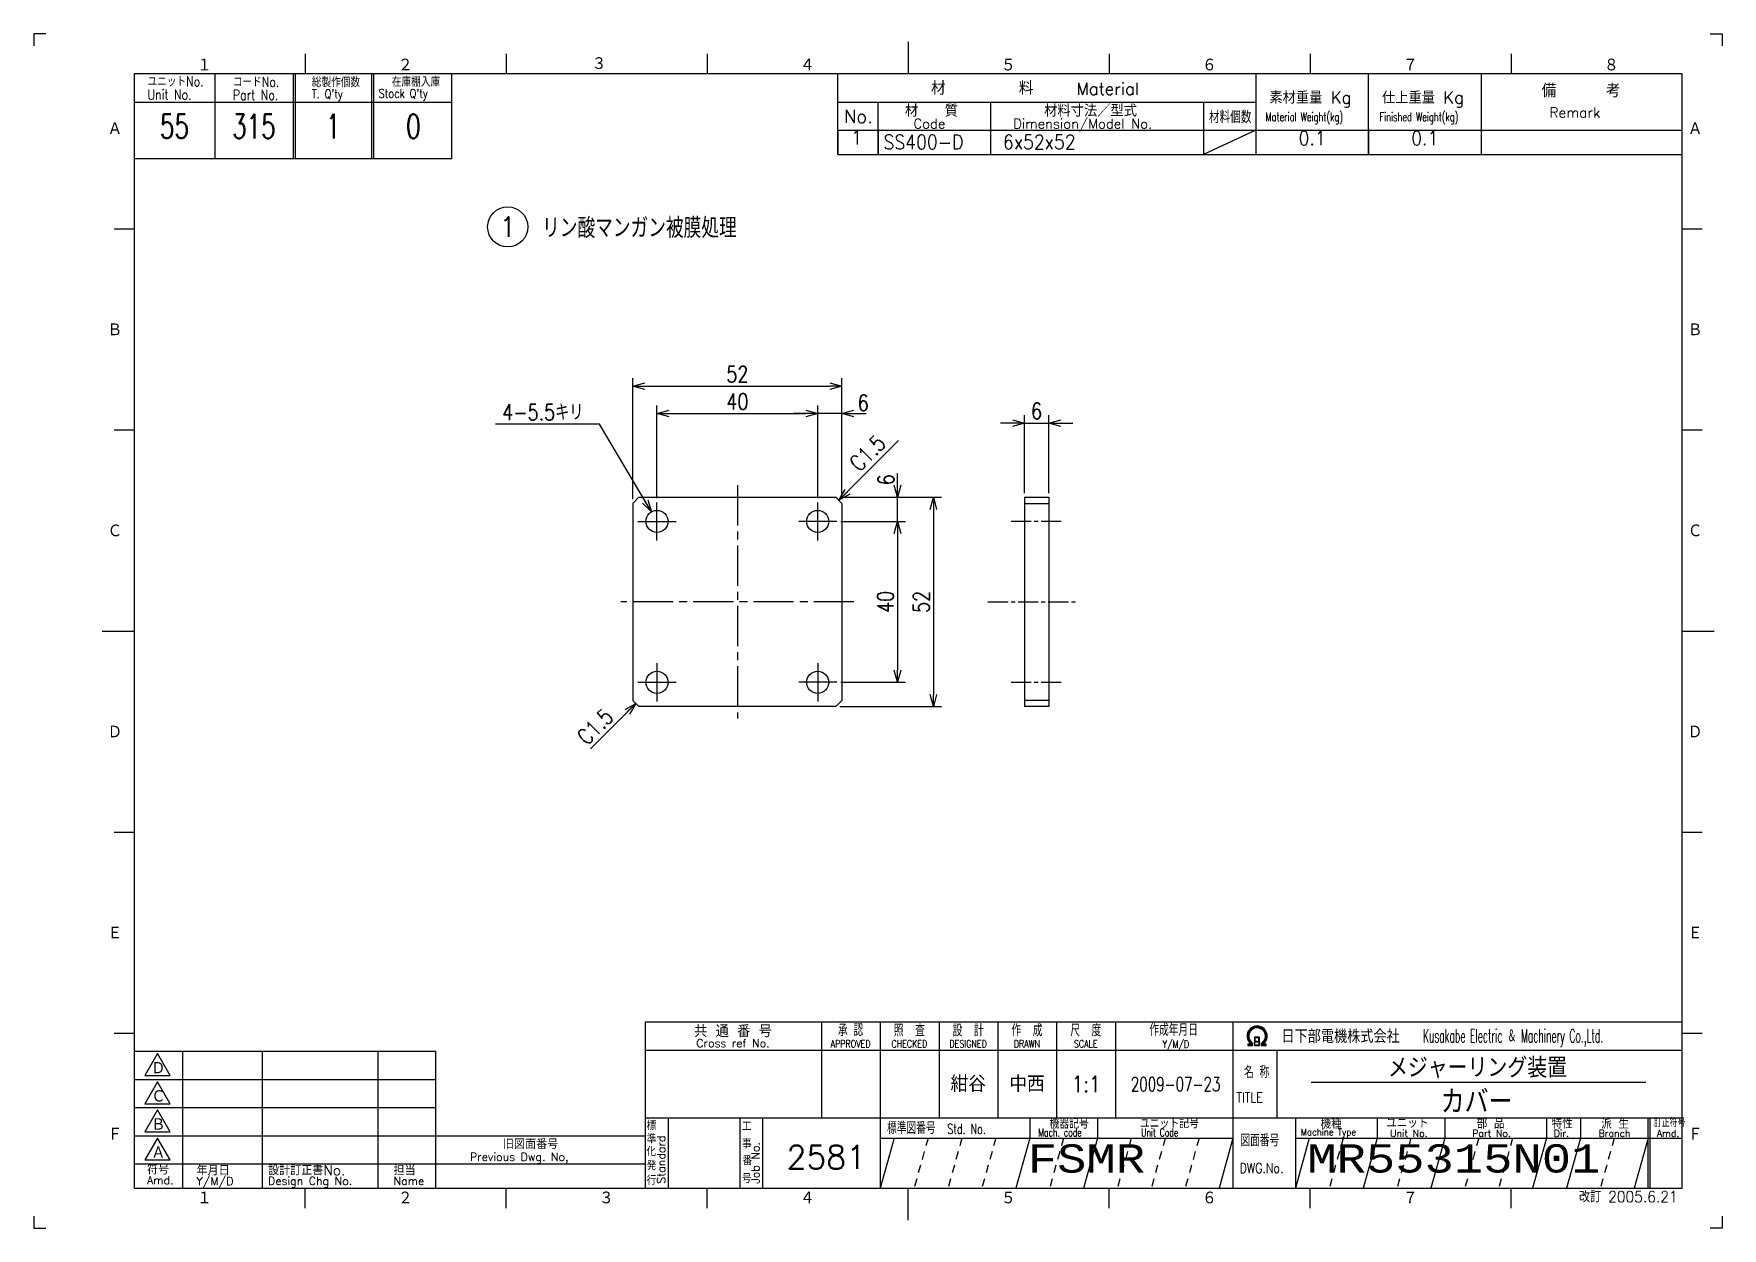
# Model space of a CAD drawing. Extents: x 0 to 420, y 0 to 297.
import ezdxf
from ezdxf.enums import TextEntityAlignment as Align

# ---------------------------------------------------------------- set-up
doc = ezdxf.new("R2010")
doc.units = 0
for name, pattern in [('GEN3A', [3.5, 2, -1.5]), ('GEN7', [15, 10, -1.5, 2, -1.5]), ('GEN7A', [7.5, 5, -0.75, 1, -0.75])]:
    doc.linetypes.add(name, pattern=pattern)
doc.layers.get('0').update_dxf_attribs({"linetype": 'CONTINUOUS'})
doc.layers.get('DEFPOINTS').update_dxf_attribs({"linetype": 'CONTINUOUS'})
for name, color, linetype in [('2', 5, 'CONTINUOUS'), ('4', 3, 'CONTINUOUS'), ('5', 3, 'CONTINUOUS'), ('6', 52, 'CONTINUOUS'), ('7', 4, 'GEN7'), ('7A', 4, 'GEN7A'), ('RAHM2', 1, 'CONTINUOUS'), ('RAHM3', 52, 'CONTINUOUS')]:
    doc.layers.add(name, color=color, linetype=linetype)
doc.styles.add('DIMENSION', font='monotxt.shx', dxfattribs={"bigfont": 'bigfont.shx'})
doc.styles.get("Standard").update_dxf_attribs({"font": 'romans.shx', "width": 0.8, "bigfont": 'extfont.shx'})
doc.dimstyles.new('GEN-ISO', dxfattribs={"dimtxt": 4, "dimasz": 3, "dimexe": 2, "dimexo": 1, "dimgap": 1, "dimtad": 3, "dimdec": 3, "dimrnd": 0.01, "dimdsep": 46, "dimtxsty": 'Standard', "dimblk": 'OPEN30', "dimcen": 0, "dimclrt": 52, "dimadec": 3, "dimazin": 2, "dimtp": 0.1, "dimtm": 0.1, "dimtfac": 0.6, "dimtdec": 3, "dimtmove": 2, "dimatfit": 3, "dimldrblk": 'OPEN30', "dimfxl": 0, "dimarcsym": 0})

# ---------------------------------------------------------------- blocks, each defined once
blk = doc.blocks.new('1A3ﾌﾞﾋﾝ')
at = {"layer": 'RAHM2', "color": 5, "linetype": 'Continuous'}
for p, q in [((3, 297), (0, 297)), ((0, 297), (0, 294)), ((217.5, 295), (217.5, 287)), ((417, 297), (420, 297)), ((420, 297), (420, 294)), ((67.5, 292), (67.5, 287)), ((117.5, 292), (117.5, 287)), ((167.5, 292), (167.5, 287)), ((267.5, 292), (267.5, 287)), ((317.5, 292), (317.5, 287)), ((367.5, 292), (367.5, 287)), ((410, 287), (25, 287)), ((25, 287), (25, 10)), ((104, 266), (104, 287)), ((410, 10), (410, 287)), ((25, 266), (64.5, 266)), ((64.5, 266), (104, 266)), ((20, 248.5), (25, 248.5)), ((410, 248.5), (415, 248.5)), ((20, 198.5), (25, 198.5)), ((410, 198.5), (415, 198.5)), ((17, 148.5), (25, 148.5)), ((410, 148.5), (418, 148.5)), ((20, 98.5), (25, 98.5)), ((410, 98.5), (415, 98.5)), ((20, 48.5), (25, 48.5)), ((410, 48.5), (415, 48.5)), ((25, 10), (410, 10)), ((67.5, 5), (67.5, 10)), ((117.5, 5), (117.5, 10)), ((217.5, 2), (217.5, 10)), ((267.5, 5), (267.5, 10)), ((317.5, 5), (317.5, 10)), ((367.5, 5), (367.5, 10)), ((0, 3), (0, 0)), ((0, 0), (3, 0)), ((420, 0), (417, 0)), ((420, 3), (420, 0))]:
    blk.add_line(p, q, dxfattribs=at)
at = {"layer": 'RAHM2', "color": 7, "linetype": 'Continuous'}
for p, q in [((45, 287), (45, 266)), ((64.5, 287), (64.5, 266)), ((65, 287), (65, 266)), ((84, 287), (84, 266)), ((84.5, 287), (84.5, 266)), ((200, 267), (200, 287)), ((304, 287), (304, 267)), ((332, 267), (332, 287)), ((360, 287), (360, 267)), ((25, 280), (64.5, 280)), ((64.5, 280), (104, 280)), ((200, 280), (304, 280)), ((210, 267), (210, 280)), ((238, 280), (238, 267)), ((291, 280), (291, 267)), ((200, 273), (410, 273)), ((304, 273), (291, 267)), ((200, 267), (410, 267)), ((195.93, 51.26), (195.93, 27.42)), ((210.55, 51.26), (210.55, 10)), ((225.18, 51.26), (225.18, 27.42)), ((239.8, 51.26), (239.8, 27.42)), ((254.43, 51.26), (254.43, 27.42)), ((269.05, 51.26), (269.05, 27.42)), ((298.3, 51.26), (298.3, 10)), ((25, 44), (100, 44)), ((37, 44), (37, 10)), ((56.8, 44), (56.8, 10)), ((85.6, 44), (85.6, 10)), ((100, 10), (100, 44)), ((152.05, 44.26), (410, 44.26)), ((269.05, 44.26), (269.05, 27.42)), ((298.3, 44.26), (298.3, 44.26)), ((309.17, 44.26), (309.17, 27.42)), ((25, 37), (100, 37)), ((25, 30), (100, 30)), ((152.05, 27.42), (410, 27.42)), ((157.77, 27.42), (157.77, 10)), ((175.59, 27.42), (175.59, 10)), ((181.3, 27.42), (181.3, 10)), ((247.73, 27.42), (247.73, 22.42)), ((264.59, 27.42), (264.59, 22.42)), ((313.83, 27.42), (313.83, 10)), ((334.15, 27.42), (334.15, 22.42)), ((351, 27.42), (351, 22.42)), ((376.29, 27.42), (376.29, 22.42)), ((384.72, 27.42), (384.72, 22.42)), ((401.57, 10), (401.57, 27.42)), ((402.07, 10), (402.07, 27.42)), ((25, 23), (100, 23)), ((100, 23), (152.05, 23)), ((210.55, 22.42), (298.3, 22.42)), ((313.83, 22.42), (410, 22.42)), ((25, 16), (100, 16)), ((100, 16), (152.05, 16)), ((167.5, 5), (167.5, 10))]:
    blk.add_line(p, q, dxfattribs=at)
at = {"layer": 'RAHM2', "color": 3, "linetype": 'Continuous'}
for p, q in [((317.73, 36.35), (401.03, 36.35)), ((214.02, 22.42), (210.55, 10)), ((247.73, 22.42), (244.26, 10)), ((264.59, 22.42), (261.12, 10)), ((298.3, 22.42), (294.83, 10)), ((334.15, 22.42), (330.68, 10)), ((351, 22.42), (347.54, 10)), ((376.29, 22.42), (372.82, 10)), ((384.72, 22.42), (381.25, 10))]:
    blk.add_line(p, q, dxfattribs=at)
at = {"layer": 'RAHM2', "color": 3, "linetype": 'GEN3A'}
for p, q in [((222.44, 22.42), (218.98, 10)), ((230.87, 22.42), (227.41, 10)), ((239.3, 22.42), (235.84, 10)), ((256.16, 22.42), (252.69, 10)), ((273.01, 22.42), (269.55, 10)), ((281.44, 22.42), (277.98, 10)), ((289.87, 22.42), (286.41, 10)), ((325.72, 22.42), (322.25, 10)), ((342.57, 22.42), (339.11, 10)), ((359.43, 22.42), (355.97, 10)), ((367.86, 22.42), (364.39, 10)), ((393.14, 22.42), (389.68, 10))]:
    blk.add_line(p, q, dxfattribs=at)
at = {"layer": 'RAHM2', "color": 5, "linetype": 'Continuous'}
blk.add_lwpolyline([(410, 51.26), (152.05, 51.26), (152.05, 10)], dxfattribs=at)
at = {"layer": 'RAHM2', "color": 7, "linetype": 'Continuous'}
for points in [[(303.62, 47.51), (303.62, 45.4), (304.92, 45.4), (304.92, 47.51), (303.62, 47.51)], [(303.77, 47.36), (303.77, 46.53), (304.77, 46.53), (304.77, 47.36), (303.77, 47.36)], [(304.77, 46.38), (304.77, 45.55), (303.77, 45.55), (303.77, 46.38), (304.77, 46.38)], [(302.02, 45.4), (303.22, 45.4), (303.22, 46.01)], [(302.02, 45.58), (302.97, 45.58), (302.97, 45.91)], [(302.72, 45.82), (302.72, 45.75), (302.02, 45.75), (302.02, 45.4)], [(305.32, 45.98), (305.32, 45.4), (306.58, 45.4), (306.58, 45.75), (305.85, 45.75), (305.85, 45.8)], [(305.57, 45.87), (305.57, 45.58), (306.58, 45.58)]]:
    blk.add_lwpolyline(points, dxfattribs=at)
for points in [[(30.79, 43.41), (27.65, 37.97), (33.92, 37.97)], [(30.79, 36.41), (27.65, 30.97), (33.92, 30.97)], [(30.79, 29.41), (27.65, 23.97), (33.92, 23.97)], [(30.79, 22.41), (27.65, 16.97), (33.92, 16.97)]]:
    blk.add_lwpolyline(points, close=True, dxfattribs=at)
at = {"layer": 'RAHM2', "color": 3, "linetype": 'Continuous'}
for points in [[(317.29, 22.42), (313.83, 10)], [(401.57, 22.42), (401.57, 22.42), (398.11, 10)]]:
    blk.add_lwpolyline(points, dxfattribs=at)
at = {"layer": 'RAHM2', "color": 7, "linetype": 'Continuous'}
for radius, start, end in [(2.5, 308.2706, 230.8952), (2.28, 303.9949, 234.4013), (2.06, 299.8294, 238.4756)]:
    blk.add_arc((304.3, 47.76), radius, start, end, dxfattribs=at)
at = {"layer": '4', "width": 0.9}
blk.add_text('改訂 2005.6.21', height=2.8, dxfattribs=at).set_placement((408.91, 6.44), align=Align.RIGHT)
at = {"layer": 'RAHM2', "color": 5, "linetype": 'Continuous'}
for s, p in [('１', (40.6, 287.58)), ('２', (90.6, 287.58)), ('４', (190.6, 287.58)), ('５', (240.6, 287.58)), ('６', (290.6, 287.58)), ('７', (340.6, 287.58)), ('８', (390.6, 287.58)), ('Ａ', (18.36, 271.74)), ('Ａ', (411.44, 271.74)), ('Ｂ', (18.36, 221.74)), ('Ｂ', (411.44, 221.74)), ('Ｃ', (18.36, 171.74)), ('Ｃ', (411.44, 171.74)), ('Ｄ', (18.36, 121.74)), ('Ｄ', (411.44, 121.74)), ('Ｅ', (18.36, 71.74)), ('Ｅ', (411.44, 71.74)), ('Ｆ', (18.36, 21.74)), ('Ｆ', (411.44, 21.74)), ('１', (40.6, 5.87)), ('２', (90.6, 5.87)), ('３', (140.6, 5.87)), ('４', (190.6, 5.87)), ('５', (240.6, 5.87)), ('６', (290.6, 5.87)), ('７', (340.6, 5.87))]:
    blk.add_text(s, height=3.31, dxfattribs=at).set_placement(p)
blk.add_text('３', height=3.31, dxfattribs=at).set_placement((140.6, 289.58), align=Align.MIDDLE)
at = {"layer": 'RAHM2', "color": 7, "linetype": 'Continuous'}
for s, height, width, p in [('ユニットNo.', 2.5, 0.8, (28.29, 283.92)), ('コードNo.', 2.5, 0.8, (49.52, 283.81)), ('総製作個数', 2.5, 0.8, (69.17, 283.72)), ('在庫棚入庫', 2.5, 0.8, (89.08, 283.82)), ('Unit No.', 2.5, 0.8, (28.29, 280.64)), ('Part No.', 2.5, 0.8, (49.52, 280.53)), ("T. Q'ty", 2.2, 0.8, (69.17, 280.96)), ("Stock Q'ty", 2.2, 0.8, (85.8, 281.06)), ('材料個数', 3, 0.8, (292.32, 274.79)), ('Material Weight(kg)', 2.2, 0.68, (306.37, 275.25)), ('Finished Weight(kg)', 2.2, 0.68, (334.74, 275.25)), ('作成年月日', 3, 0.7, (277.49, 47.82)), ('Y/M/D', 1.8, 0.8, (280.79, 44.87)), ('Kusakabe Electric ＆ Machinery Co.,Ltd.', 3.3108, 0.5, (345.56, 46.19)), ('名 称', 3, 0.7, (301.06, 37.33)), ('TITLE', 2.5, 0.8, (299.18, 31.25)), ('標準図番号', 3, 0.7, (212.26, 23.44)), ('Std. No.', 2.5, 0.7, (227.23, 23.44)), ('機器記号', 2.5, 0.7, (252.65, 24.77)), ('ユニット記号', 2.5, 0.7, (275.14, 24.85)), ('訂正符号', 2, 0.7, (403.01, 25.16)), ('Mach. code', 2, 0.7, (249.86, 22.83)), ('Unit Code', 2, 0.7, (275.45, 22.83)), ('図面番号', 3, 0.7, (300.15, 20.37)), ('Machine Type', 1.7, 0.9, (315.15, 23.05))]:
    blk.add_text(s, height=height, dxfattribs=dict(at, width=width)).set_placement(p)
for s, height, p in [('材\u3000\u3000\u3000\u3000\u3000料', 3.311, (223.18, 281.82)), ('Material', 3, (259.34, 281.82)), ('素材重量 Kg', 3, (307.35, 279.63)), ('仕上重量 Kg', 3, (335.35, 279.63)), ('備     考', 3.311, (375.08, 281.21)), ('No.', 3.311, (201.5, 274.82)), ('材\u3000\u3000質', 3, (216.68, 276.39)), ('材料寸法／型式', 3, (251.33, 276.39)), ('Remark', 2.5, (377.03, 276.16)), ('Code', 2.4, (218.82, 273.45)), ('Dimension/Model No.', 2.4, (243.65, 273.45)), ('Ｄ', 3.2, (29.23, 38.2)), ('Ｃ', 3.2, (29.23, 31.2)), ('Ｂ', 3.2, (29.23, 24.2)), ('標', 2, (152.44, 24.43)), ('工', 2, (176.15, 24.24)), ('機種', 2.4, (320.08, 24.76)), ('ユニット', 2.4, (336.39, 24.96)), ('部 品', 2.4, (358.93, 24.79)), ('特性', 2.4, (377.55, 24.78)), ('派 生', 2.4, (389.89, 24.72)), ('旧図面番号', 2.5, (116.71, 19.69)), ('準', 2, (152.47, 21.11)), ('事', 2, (176.17, 19.92)), ('Unit No.', 1.7, (337.39, 22.76)), ('Part No.', 1.7, (357.81, 22.76)), ('Dir.', 1.7, (378.09, 22.76)), ('Branch', 1.7, (389.24, 22.76)), ('Amd.', 1.7, (403.74, 22.76)), ('Ａ', 3.2, (29.23, 17.2)), ('Previous Dwg. No,', 2, (108.5, 16.75)), ('化', 2, (152.37, 17.95)), ('番', 2, (176.31, 15.76)), ('Amd.', 2, (28.17, 10.93)), ('符号', 2.5, (28.17, 13.37)), ('Y/M/D', 2, (40.49, 10.7)), ('年月日', 2.5, (40.49, 13.14)), ('設計訂正書No.', 2.5, (58.29, 13.18)), ('Design Chg No.', 2, (58.29, 10.75)), ('担当', 2.5, (89.5, 13.18)), ('Name', 2, (89.5, 10.75)), ('行', 2, (152.46, 10.82)), ('発', 2, (152.46, 14.47)), ('号', 2, (176.11, 11.28))]:
    blk.add_text(s, height=height, dxfattribs=at).set_placement(p)
for s, height, p in [('共 通 番 号', 3, (173.93, 49.14)), ('Cross ref No.', 2, (173.93, 46.01))]:
    blk.add_text(s, height=height, dxfattribs=at).set_placement(p, align=Align.MIDDLE)
for s, height, width, p in [('承 認', 3, 0.7, (203.18, 49.35)), ('照  査', 3, 0.7, (217.8, 49.35)), ('設  計', 3, 0.7, (232.43, 49.35)), ('作  成', 3, 0.7, (247.05, 49.35)), ('尺  度', 3, 0.7, (261.67, 49.35)), ('APPROVED', 1.8, 0.8, (203.18, 45.85)), ('CHECKED', 1.8, 0.8, (217.8, 45.85)), ('DESIGNED', 1.8, 0.8, (232.43, 45.85)), ('DRAWN', 1.8, 0.8, (247.05, 45.85)), ('SCALE', 1.8, 0.8, (261.67, 45.85)), ('DWG.No.', 2.5, 0.8, (305.41, 14.96))]:
    blk.add_text(s, height=height, dxfattribs=dict(at, width=width)).set_placement(p, align=Align.MIDDLE)
at = {"layer": 'RAHM2', "color": 7, "linetype": 'Continuous', "width": 0.844147}
blk.add_text('日下部電機株式会社', height=3.311, dxfattribs=at).set_placement((310.35, 46.06), (339.79, 46.06), align=Align.FIT)
at = {"layer": 'RAHM2', "color": 7, "linetype": 'Continuous'}
for s, p in [('Standard', (157.07, 11.05)), ('Job No.', (180.5, 11.05))]:
    blk.add_text(s, height=2, rotation=90, dxfattribs=at).set_placement(p)
at = {"layer": 'RAHM2', "color": 5, "linetype": 'Continuous', "width": 0.7}
for tag, p in [('HEADER3', (35, 274.01)), ('HEADER4', (54.75, 274)), ('HEADER15', (74.49, 274)), ('HEADER16', (94.43, 274))]:
    blk.add_attdef(tag, text='', height=6, dxfattribs=at).set_placement(p, align=Align.MIDDLE)
at = {"layer": 'RAHM2', "color": 7, "linetype": 'Continuous'}
blk.add_attdef('HEADER5', text='', height=2.5, dxfattribs=at).set_placement((63.69, 267.1), align=Align.BOTTOM_RIGHT)
for tag, height, width, p in [('HEADER1', 5, 0.9, (359.12, 40.15)), ('HEADER25', 3.2, 0.63, (46.91, 40.38)), ('HEADER23', 3.33, 0.8, (71.4, 40.2)), ('HEADER24', 3.5, 0.8, (92.57, 40.22)), ('HEADER7', 5, 0.8, (174.38, 35.8)), ('GEN-TITLE-SCA', 4, 0.85, (261.79, 35.85)), ('HEADER22', 3.2, 0.63, (46.91, 33.38)), ('HEADER20', 3.33, 0.8, (71.4, 33.2)), ('HEADER21', 3.5, 0.8, (92.57, 33.22)), ('HEADER2', 6, 0.9, (358.89, 31.68)), ('HEADER19', 3.2, 0.63, (46.91, 26.38)), ('HEADER17', 3.33, 0.8, (71.4, 26.2)), ('HEADER18', 3.5, 0.8, (92.57, 26.22)), ('HEADER11', 3.2, 0.63, (46.91, 19.38)), ('HEADER9', 3.33, 0.8, (71.4, 19.2)), ('HEADER10', 3.5, 0.8, (92.57, 19.22)), ('HEADER14', 3.31, 0.8, (126.54, 12.82))]:
    blk.add_attdef(tag, text='', height=height, dxfattribs=dict(at, width=width)).set_placement(p, align=Align.MIDDLE)
for tag, p in [('HEADER27', (232.45, 36.09)), ('HEADER26', (247.07, 36.09))]:
    blk.add_attdef(tag, text='', height=4, dxfattribs=at).set_placement(p, align=Align.MIDDLE)
at = {"layer": 'RAHM2', "color": 7, "linetype": 'Continuous', "width": 0.7}
blk.add_attdef('GEN-TITLE-DAT', text='', height=3.5, dxfattribs=at).set_placement((284.03, 34.1), align=Align.CENTER)
at = {"layer": 'RAHM2', "color": 5, "linetype": 'Continuous'}
blk.add_attdef('HEADER6', text='', height=5.8, dxfattribs=at).set_placement((207.09, 13.03), align=Align.BOTTOM_RIGHT)
at = {"layer": 'RAHM2', "color": 5, "linetype": 'Continuous', "style": 'DIMENSION', "width": 1.2}
for tag, p in [('HEADER13', (213.56, 11.75)), ('HEADER12', (247.26, 11.72)), ('GEN-TITLE-DWG', (316.79, 11.74))]:
    blk.add_attdef(tag, text='', height=7.02, dxfattribs=at).set_placement(p, align=Align.BOTTOM_LEFT)
at = {"layer": 'RAHM2', "color": 5, "linetype": 'Continuous', "style": 'DIMENSION'}
blk.add_attdef('HEADER8', text='', height=7.02, dxfattribs=at).set_placement((408.58, 11.71), align=Align.BOTTOM_RIGHT)
blk = doc.blocks.new('_Open30')
at = {"color": 0, "linetype": 'ByBlock', "lineweight": -2}
for p, q in [((-1, 0.27), (0, 0)), ((0, 0), (-1, -0.27)), ((0, 0), (-1, 0))]:
    blk.add_line(p, q, dxfattribs=at)
blk = doc.blocks.new('*D9')
at = {"layer": '5', "color": 0, "lineweight": -2}
for p, q in [((155.02, 181.49), (155.02, 204.56)), ((158.02, 202.56), (192.02, 202.56)), ((195.02, 181.49), (195.02, 204.56))]:
    blk.add_line(p, q, dxfattribs=at)
at = {"layer": 'DEFPOINTS', "color": 0}
for p in [(195.02, 202.56), (155.02, 180.49), (195.02, 180.49)]:
    blk.add_point(p, dxfattribs=at)
at = {"layer": '5', "color": 0, "lineweight": -2, "xscale": 3, "yscale": 3, "zscale": 3, "rotation": 180}
blk.add_blockref('_Open30', (155.02, 202.56), dxfattribs=at)
at = {"layer": '5', "color": 0, "lineweight": -2, "xscale": 3, "yscale": 3, "zscale": 3}
blk.add_blockref('_Open30', (195.02, 202.56), dxfattribs=at)
at = {"layer": '5', "color": 52, "insert": (175.02, 205.56), "char_height": 4, "attachment_point": 5}
blk.add_mtext('40', dxfattribs=at)
blk = doc.blocks.new('*D10')
at = {"layer": '5', "color": 0, "lineweight": -2}
for p, q in [((149.02, 181.24), (149.02, 211.38)), ((201.02, 181.24), (201.02, 211.38)), ((152.02, 209.38), (198.02, 209.38))]:
    blk.add_line(p, q, dxfattribs=at)
at = {"layer": 'DEFPOINTS', "color": 0}
for p in [(201.02, 209.38), (149.02, 180.24), (201.02, 180.24)]:
    blk.add_point(p, dxfattribs=at)
at = {"layer": '5', "color": 0, "lineweight": -2, "xscale": 3, "yscale": 3, "zscale": 3, "rotation": 180}
blk.add_blockref('_Open30', (149.02, 209.38), dxfattribs=at)
at = {"layer": '5', "color": 0, "lineweight": -2, "xscale": 3, "yscale": 3, "zscale": 3}
blk.add_blockref('_Open30', (201.02, 209.38), dxfattribs=at)
at = {"layer": '5', "color": 52, "insert": (175.02, 212.38), "char_height": 4, "attachment_point": 5}
blk.add_mtext('52', dxfattribs=at)
blk = doc.blocks.new('*D11')
at = {"layer": '5', "color": 0, "lineweight": -2}
for p, q in [((200.77, 175.74), (216.84, 175.74)), ((214.84, 172.74), (214.84, 138.74)), ((200.77, 135.74), (216.84, 135.74))]:
    blk.add_line(p, q, dxfattribs=at)
at = {"layer": 'DEFPOINTS', "color": 0}
for p in [(199.77, 175.74), (199.77, 135.74), (214.84, 135.74)]:
    blk.add_point(p, dxfattribs=at)
at = {"layer": '5', "color": 0, "lineweight": -2, "xscale": 3, "yscale": 3, "zscale": 3}
for p, rotation in [((214.84, 175.74), 90), ((214.84, 135.74), 270)]:
    blk.add_blockref('_Open30', p, dxfattribs=dict(at, rotation=rotation))
at = {"layer": '5', "color": 52, "insert": (211.84, 155.74), "char_height": 4, "attachment_point": 5, "rotation": 90}
blk.add_mtext('40', dxfattribs=at)
blk = doc.blocks.new('*D12')
at = {"layer": '5', "color": 0, "lineweight": -2}
for p, q in [((200.52, 181.74), (225.77, 181.74)), ((223.77, 178.74), (223.77, 132.74)), ((200.52, 129.74), (225.77, 129.74))]:
    blk.add_line(p, q, dxfattribs=at)
at = {"layer": 'DEFPOINTS', "color": 0}
for p in [(199.52, 181.74), (199.52, 129.74), (223.77, 129.74)]:
    blk.add_point(p, dxfattribs=at)
at = {"layer": '5', "color": 0, "lineweight": -2, "xscale": 3, "yscale": 3, "zscale": 3}
for p, rotation in [((223.77, 181.74), 90), ((223.77, 129.74), 270)]:
    blk.add_blockref('_Open30', p, dxfattribs=dict(at, rotation=rotation))
at = {"layer": '5', "color": 52, "insert": (220.77, 155.74), "char_height": 4, "attachment_point": 5, "rotation": 90}
blk.add_mtext('52', dxfattribs=at)
blk = doc.blocks.new('*D13')
at = {"layer": '5', "color": 0, "lineweight": -2}
for p, q in [((192.02, 202.56), (189.02, 202.56)), ((195.02, 182.74), (195.02, 204.56)), ((201.02, 202.56), (195.02, 202.56)), ((201.02, 181.24), (201.02, 204.56)), ((204.02, 202.56), (207.02, 202.56))]:
    blk.add_line(p, q, dxfattribs=at)
at = {"layer": 'DEFPOINTS', "color": 0}
for p in [(195.02, 202.56), (195.02, 181.74), (201.02, 180.24)]:
    blk.add_point(p, dxfattribs=at)
at = {"layer": '5', "color": 0, "lineweight": -2, "xscale": 3, "yscale": 3, "zscale": 3}
blk.add_blockref('_Open30', (195.02, 202.56), dxfattribs=at)
at = {"layer": '5', "color": 0, "lineweight": -2, "xscale": 3, "yscale": 3, "zscale": 3, "rotation": 180}
blk.add_blockref('_Open30', (201.02, 202.56), dxfattribs=at)
at = {"layer": '5', "color": 52, "insert": (206.31, 205.24), "char_height": 4, "attachment_point": 5}
blk.add_mtext('6', dxfattribs=at)
blk = doc.blocks.new('*D14')
at = {"layer": '5', "color": 0, "lineweight": -2}
for p, q in [((214.84, 184.74), (214.84, 187.74)), ((200.52, 181.74), (216.84, 181.74)), ((214.84, 175.74), (214.84, 181.74)), ((200.77, 175.74), (216.84, 175.74)), ((214.84, 172.74), (214.84, 169.74))]:
    blk.add_line(p, q, dxfattribs=at)
at = {"layer": 'DEFPOINTS', "color": 0}
for p in [(199.52, 181.74), (214.84, 181.74), (199.77, 175.74)]:
    blk.add_point(p, dxfattribs=at)
at = {"layer": '5', "color": 0, "lineweight": -2, "xscale": 3, "yscale": 3, "zscale": 3}
for p, rotation in [((214.84, 181.74), 270), ((214.84, 175.74), 90)]:
    blk.add_blockref('_Open30', p, dxfattribs=dict(at, rotation=rotation))
at = {"layer": '5', "color": 52, "insert": (211.98, 186.09), "char_height": 4, "attachment_point": 5, "rotation": 90}
blk.add_mtext('6', dxfattribs=at)
blk = doc.blocks.new('*D15')
at = {"layer": '5', "color": 0, "lineweight": -2}
for p, q in [((246.46, 182.74), (246.46, 202.2)), ((252.46, 182.74), (252.46, 202.2)), ((243.46, 200.2), (240.46, 200.2)), ((246.46, 200.2), (252.46, 200.2)), ((255.46, 200.2), (258.46, 200.2))]:
    blk.add_line(p, q, dxfattribs=at)
at = {"layer": 'DEFPOINTS', "color": 0}
for p in [(252.46, 200.2), (246.46, 181.74), (252.46, 181.74)]:
    blk.add_point(p, dxfattribs=at)
at = {"layer": '5', "color": 0, "lineweight": -2, "xscale": 3, "yscale": 3, "zscale": 3}
blk.add_blockref('_Open30', (246.46, 200.2), dxfattribs=at)
at = {"layer": '5', "color": 0, "lineweight": -2, "xscale": 3, "yscale": 3, "zscale": 3, "rotation": 180}
blk.add_blockref('_Open30', (252.46, 200.2), dxfattribs=at)
at = {"layer": '5', "color": 52, "insert": (249.46, 203.2), "char_height": 4, "attachment_point": 5}
blk.add_mtext('6', dxfattribs=at)
blk = doc.blocks.new('STDBUHIN')
at = {"color": 7}
for p, q in [((0, 0), (0, -6)), ((10, 0), (10, -6)), ((38, 0), (38, -6)), ((91, 0), (91, -6)), ((104, 0), (104, -6)), ((132, 0), (132, -6)), ((160, 0), (160, -6)), ((0, -6), (210, -6))]:
    blk.add_line(p, q, dxfattribs=at)
at = {"layer": 'RAHM3', "color": 7, "width": 0.9}
for tag, p in [('1GENST', (4.710911, -4.609434)), ('4GENST', (96.434633, -4.658422)), ('5GENST', (118, -4.729)), ('6GENST', (146, -4.729))]:
    blk.add_attdef(tag, text='', height=3.5, dxfattribs=at).set_placement(p, align=Align.BOTTOM_CENTER)
at = {"layer": 'RAHM3', "color": 7}
for tag, p, width in [('2GENST', (11.373533, -4.658422), 0.8), ('3GENST', (41.070972, -4.658422), 0.8), ('7GENST', (162.759538, -4.671383), 0.9)]:
    blk.add_attdef(tag, p, '', height=3.5, dxfattribs=dict(at, width=width))
blk = doc.blocks.new('GENBALLOON1')
blk.add_circle((0, 0), 5)
at = {"flags": 1}
blk.add_attdef('GEN_PARENT', text='', height=2.5, dxfattribs=at).set_placement((0, 0), align=Align.MIDDLE)
blk.add_attdef('REF_NO', text='', height=3.5).set_placement((0, 0), align=Align.MIDDLE)
at = {"color": 7, "flags": 1}
for tag, p in [('5GENINF', (6.43, 0.96)), ('6GENINF', (6.43, 0.63)), ('7GENINF', (6.43, 0.3)), ('8GENINF', (6.43, -0.04)), ('9GENINF', (6.43, -0.37)), ('3GENINF', (6.43, -2.34)), ('4GENINF', (6.43, -2.67)), ('10GENINF', (6.43, -0.7)), ('11GENINF', (6.43, -1)), ('12GENINF', (6.43, -1.34)), ('13GENINF', (6.43, -1.67)), ('14GENINF', (6.43, -2)), ('15GENINF', (6.43, -3)), ('16GENINF', (6.43, -3.34)), ('17GENINF', (6.43, -3.7)), ('18GENINF', (6.43, -4.04)), ('19GENINF', (6.43, -4.37)), ('20GENINF', (6.43, -4.7)), ('21GENINF', (6.43, -5.04)), ('22GENINF', (6.43, -5.37))]:
    blk.add_attdef(tag, p, '', height=0.2, dxfattribs=at)

msp = doc.modelspace()

# ---------------------------------------------------------------- linework, layer by layer
at = {"layer": '2'}
for p, q in [((149.018, 180.2432), (150.518, 181.7432)), ((150.518, 181.7432), (199.518, 181.7432)), ((199.518, 181.7432), (201.018, 180.2432)), ((246.4573, 181.7432), (246.4573, 129.7432)), ((246.4573, 181.7432), (252.4573, 181.7432)), ((252.4573, 181.7432), (252.4573, 129.7432)), ((149.018, 180.2432), (149.018, 131.2432)), ((201.018, 180.2432), (201.018, 131.2432)), ((246.4573, 180.2432), (252.4573, 180.2432)), ((150.518, 129.7432), (149.018, 131.2432)), ((201.018, 131.2432), (199.518, 129.7432)), ((252.4573, 131.2432), (246.4573, 131.2432)), ((199.518, 129.7432), (150.518, 129.7432)), ((252.4573, 129.7432), (246.4573, 129.7432))]:
    msp.add_line(p, q, dxfattribs=at)
for centre in [(155.018, 175.7432), (195.018, 175.7432), (155.018, 135.7432), (195.018, 135.7432)]:
    msp.add_circle(centre, 2.75, dxfattribs=at)
at = {"layer": '5'}
msp.add_point((200, 273), dxfattribs=at)
at = {"layer": '7'}
for p, q in [((175.018, 184.7432), (175.018, 126.7432)), ((155.018, 170.9932), (155.018, 180.4932)), ((195.018, 170.9932), (195.018, 180.4932)), ((150.268, 175.7432), (159.768, 175.7432)), ((199.768, 175.7432), (190.268, 175.7432)), ((204.018, 155.7432), (146.018, 155.7432)), ((155.018, 140.4932), (155.018, 130.9932)), ((195.018, 140.4932), (195.018, 130.9932)), ((150.268, 135.7432), (159.768, 135.7432)), ((199.768, 135.7432), (190.268, 135.7432))]:
    msp.add_line(p, q, dxfattribs=at)
at = {"layer": '7A'}
for p, q in [((255.6011, 175.7432), (243.099, 175.7432)), ((237.3476, 155.7432), (259.4027, 155.7432)), ((243.099, 135.7432), (255.6011, 135.7432))]:
    msp.add_line(p, q, dxfattribs=at)

# ---------------------------------------------------------------- block references
at = {"layer": '2'}
msp.add_blockref('1A3ﾌﾞﾋﾝ', (0, 0), dxfattribs=at).add_auto_attribs({'GEN-TITLE-DWG': 'MR55315N01', 'GEN-TITLE-DAT': '2009-07-23', 'GEN-TITLE-SCA': '1:1', 'HEADER1': 'メジャーリング装置', 'HEADER2': 'カバー', 'HEADER3': '55', 'HEADER4': '315', 'HEADER6': '2581', 'HEADER12': 'FSMR', 'HEADER15': '1', 'HEADER16': '0', 'HEADER27': '紺谷', 'HEADER26': '中西'})
at = {"layer": '5'}
ref = msp.add_blockref('GENBALLOON1', (117.892, 248.984), dxfattribs=at)
ref.add_attrib('REF_NO', '1', dxfattribs={"color": 7, "height": 5, "width": 0.9}).set_placement((117.892, 248.984), align=Align.MIDDLE_CENTER)
at = {"layer": 'RAHM2'}
ref = msp.add_blockref('STDBUHIN', (200, 273), dxfattribs=at)
ref.add_attrib('1GENST', '1', dxfattribs={"layer": 'RAHM3', "color": 7, "height": 3.5, "width": 0.9}).set_placement((204.711, 268.3906), align=Align.BOTTOM_CENTER)
ref.add_attrib('2GENST', 'SS400-D', (211.3736, 268.3416), dxfattribs={"layer": 'RAHM3', "color": 7, "height": 3.5, "width": 0.9})
ref.add_attrib('3GENST', '6x52x52', (241.071, 268.3416), dxfattribs={"layer": 'RAHM3', "color": 7, "height": 3.5, "width": 0.9})
ref.add_attrib('5GENST', '0.1', dxfattribs={"layer": 'RAHM3', "color": 7, "height": 3.5, "width": 0.9}).set_placement((318, 268.271), align=Align.BOTTOM_CENTER)
ref.add_attrib('6GENST', '0.1', dxfattribs={"layer": 'RAHM3', "color": 7, "height": 3.5, "width": 0.9}).set_placement((346, 268.271), align=Align.BOTTOM_CENTER)

# ---------------------------------------------------------------- texts
at = {"layer": '5', "color": 52, "insert": (136.732, 200.8893), "char_height": 4, "attachment_point": 9}
msp.add_mtext('4-5.5キリ', dxfattribs=at)
at = {"layer": '6', "width": 0.8}
msp.add_text('リン酸マンガン被膜処理', height=5, dxfattribs=at).set_placement((126.456, 246.2317))
for p in [(205.378, 187.8706), (137.6149, 119.8559)]:
    msp.add_text('C1.5', height=4, rotation=45, dxfattribs=at).set_placement(p)

# ---------------------------------------------------------------- dimensions: what is measured, and where the dimension line sits
at = {"layer": '5'}
for base, p1, p2, picture, middle in [((201.018, 209.3806), (149.018, 180.2432), (201.018, 180.2432), '*D10', (175.018, 212.3806)), ((195.018, 202.5553), (155.018, 180.4932), (195.018, 180.4932), '*D9', (175.018, 205.5553)), ((252.4573, 200.1986), (246.4573, 181.7432), (252.4573, 181.7432), '*D15', (249.4573, 203.1986))]:
    dim = msp.add_linear_dim(base=base, p1=p1, p2=p2, dimstyle='GEN-ISO', dxfattribs=at)
    dim.commit()
    dim.dimension.update_dxf_attribs({"geometry": picture, "text_midpoint": middle})
dim = msp.add_linear_dim(base=(195.018, 202.5553), p1=(201.018, 180.2432), p2=(195.018, 181.7432), dimstyle='GEN-ISO', dxfattribs=at)
dim.commit()
dim.dimension.update_dxf_attribs({"geometry": '*D13', "text_midpoint": (206.3089, 205.244), "dimtype": 160})
dim = msp.add_linear_dim(base=(214.8422, 181.7432), p1=(199.768, 175.7432), p2=(199.518, 181.7432), angle=90, dimstyle='GEN-ISO', dxfattribs=at)
dim.commit()
dim.dimension.update_dxf_attribs({"geometry": '*D14', "text_midpoint": (211.9846, 186.091), "dimtype": 160})
for base, p1, p2, picture, middle in [((223.7722, 129.7432), (199.518, 181.7432), (199.518, 129.7432), '*D12', (220.7722, 155.7432)), ((214.8422, 135.7432), (199.768, 175.7432), (199.768, 135.7432), '*D11', (211.8422, 155.7432))]:
    dim = msp.add_linear_dim(base=base, p1=p1, p2=p2, angle=90, dimstyle='GEN-ISO', dxfattribs=at)
    dim.commit()
    dim.dimension.update_dxf_attribs({"geometry": picture, "text_midpoint": middle})

# ---------------------------------------------------------------- leaders
at = {"layer": '5', "annotation_type": 0, "has_hookline": 1, "hookline_direction": 1, "text_width": 21.8514}
msp.add_leader([(153.6177, 178.1099), (140.732, 199.8893), (137.732, 199.8893)], dimstyle='GEN-ISO', override={"dimgap": 1, "dimtad": 1}, dxfattribs=at)
at = {"layer": '5'}
for points in [[(200.268, 180.9932), (215.1043, 195.8295)], [(149.768, 130.4932), (138.4753, 119.2005)]]:
    msp.add_leader(points, dimstyle='GEN-ISO', override={"dimgap": 1, "dimtad": 1}, dxfattribs=at)

doc.saveas('drawing.dxf')
